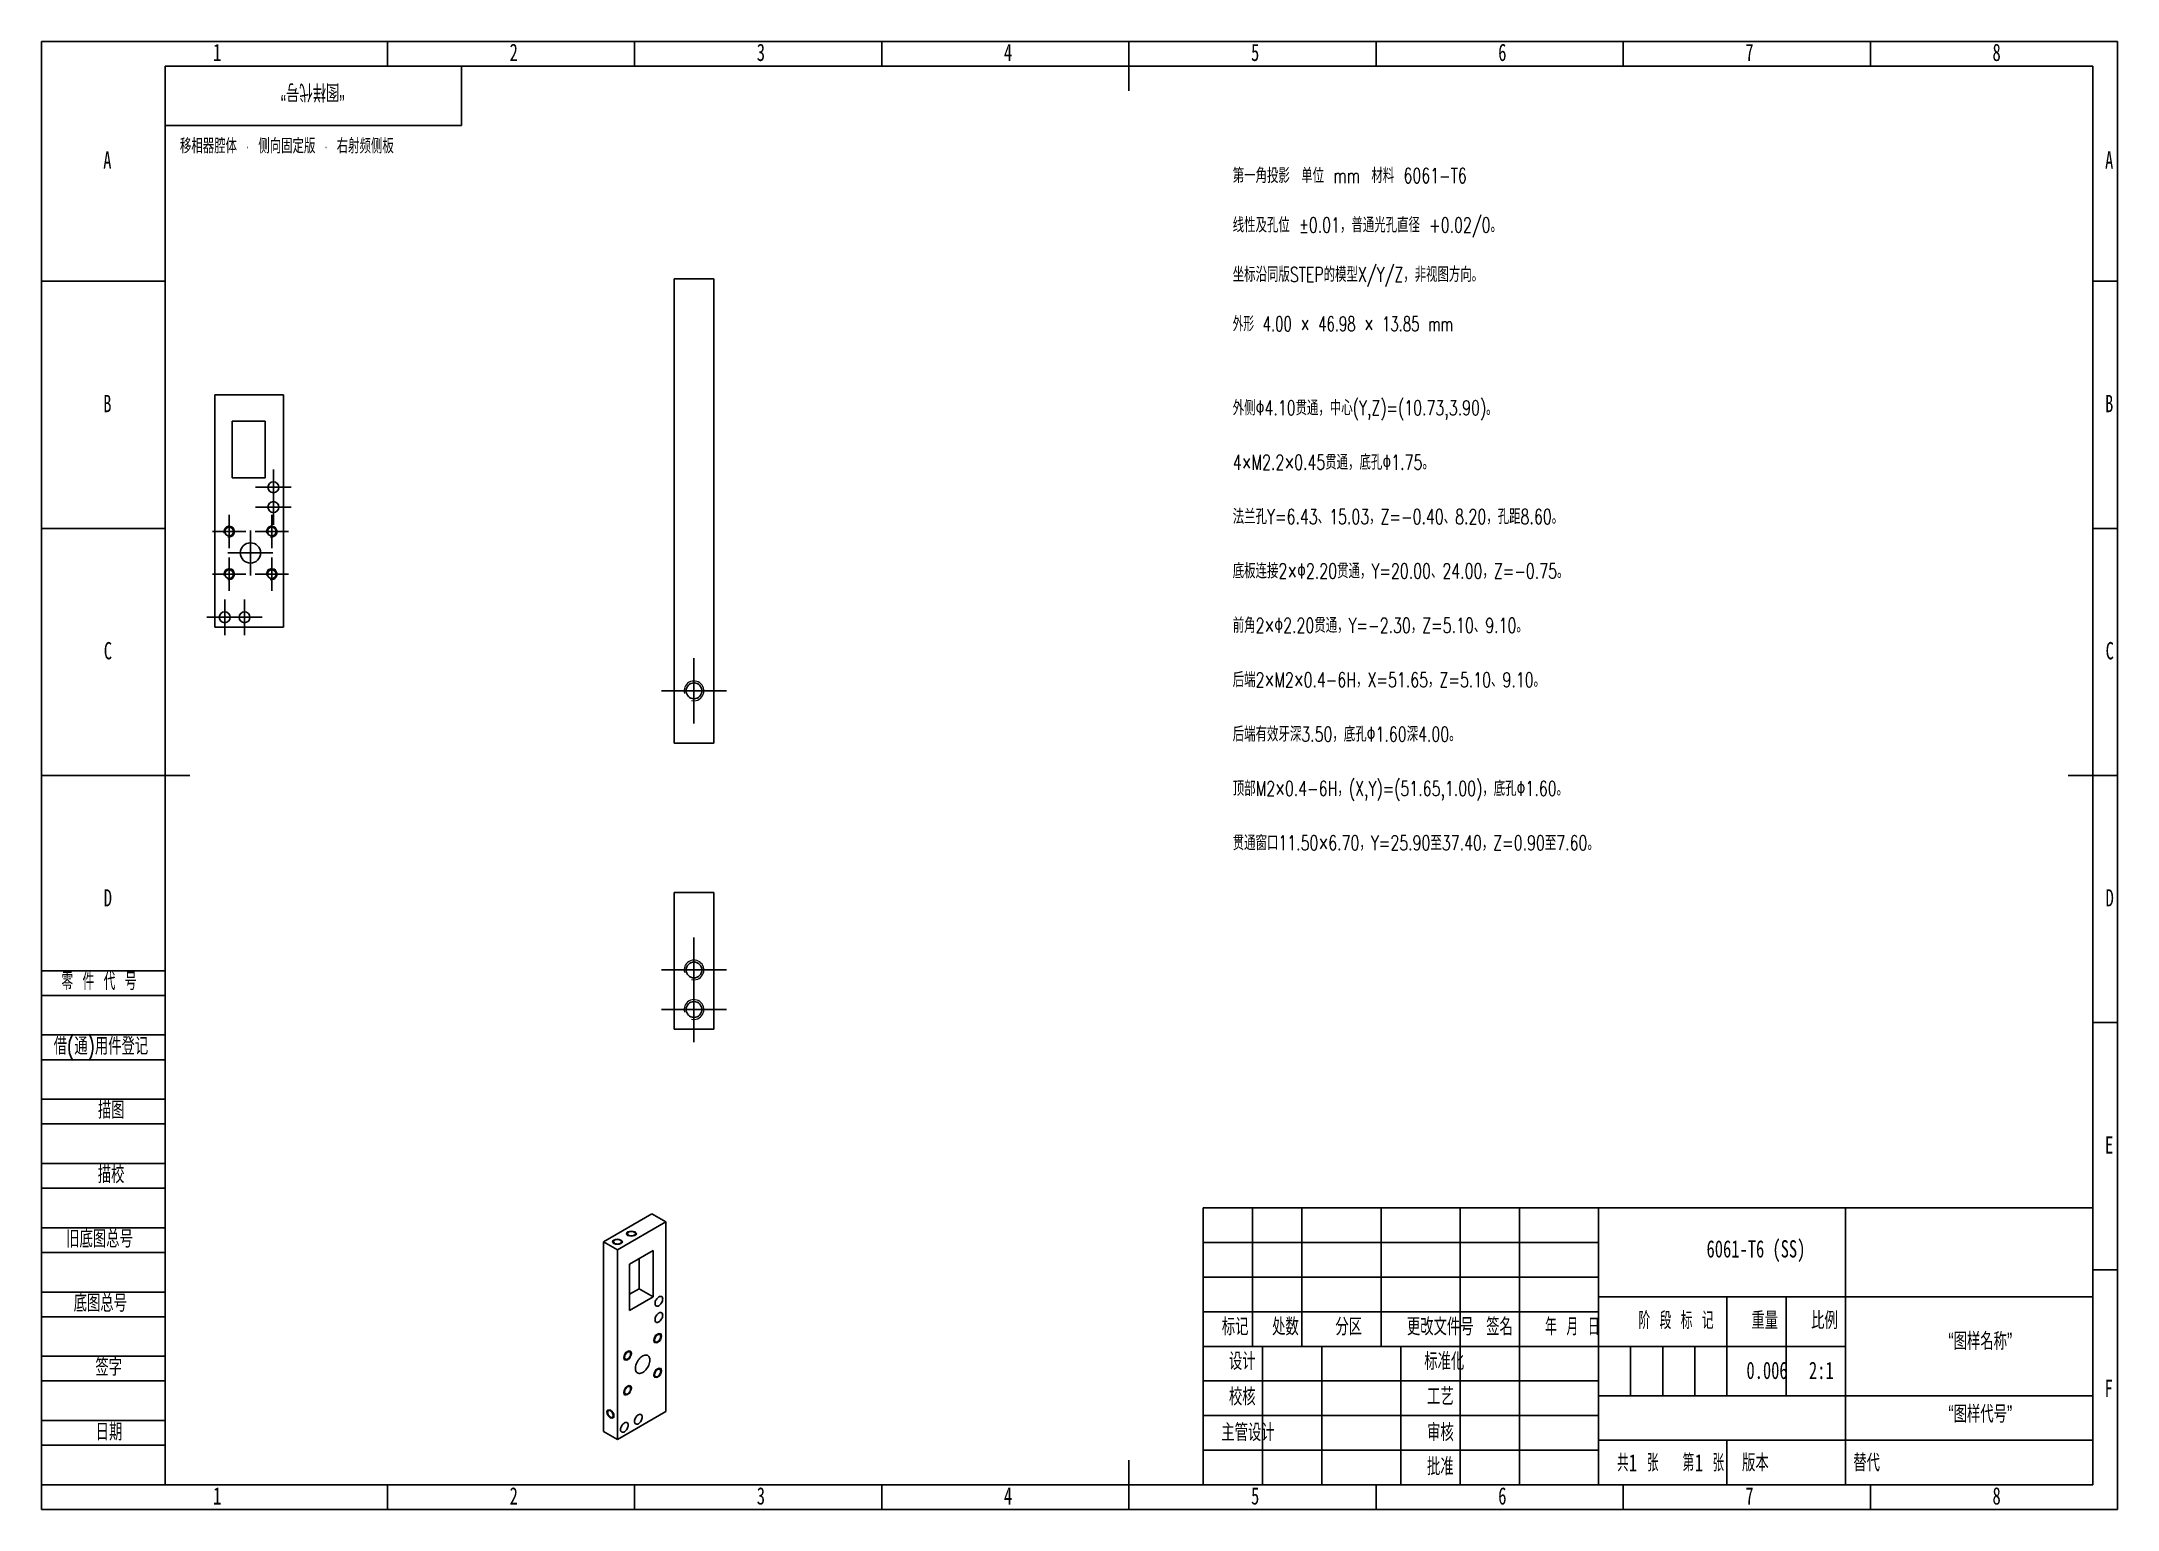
# Model space of a CAD drawing. Header units: millimetres. Extents: x 0 to 420, y 0 to 297.
import ezdxf

# ---------------------------------------------------------------- set-up
doc = ezdxf.new("R2010")
doc.units = ezdxf.units.MM
for name, color, linetype in [('10', 7, 'Continuous'), ('5', 7, 'Continuous'), ('9', 7, 'Continuous'), ('SLD-0', 7, 'Continuous')]:
    doc.layers.add(name, color=color, linetype=linetype)
doc.styles.add('SLDTEXTSTYLE0', font='TXT', dxfattribs={"width": 0.7, "bigfont": 'bigfont'})
doc.styles.add('SLDTEXTSTYLE1', font='TXT', dxfattribs={"width": 0.653846, "bigfont": 'bigfont'})
doc.styles.add('SLDTEXTSTYLE2', font='TXT', dxfattribs={"width": 0.62, "bigfont": 'bigfont'})
doc.styles.add('SLDTEXTSTYLE3', font='TXT', dxfattribs={"width": 0.614286, "bigfont": 'bigfont'})
doc.styles.add('SLDTEXTSTYLE4', font='TXT', dxfattribs={"width": 0.6, "bigfont": 'bigfont'})
doc.styles.add('SLDTEXTSTYLE5', font='TXT', dxfattribs={"width": 0.7})

# ---------------------------------------------------------------- blocks, each defined once
blk = doc.blocks.new('SW_CENTERMARKSYMBOL_0')
at = {"layer": '10', "color": 0}
for p, q in [((0, 5), (0, 6.6)), ((0, 0), (0, 5)), ((-5, 0), (-6.6, 0)), ((0, 0), (-5, 0)), ((0, 0), (0, -5)), ((0, 0), (5, 0)), ((5, 0), (6.6, 0)), ((0, -5), (0, -6.6))]:
    blk.add_line(p, q, dxfattribs=at)
blk = doc.blocks.new('SW_CENTERMARKSYMBOL_1')
at = {"layer": '10', "color": 0}
for p, q in [((0, 5), (0, 6.6)), ((0, 0), (0, 5)), ((-5, 0), (-6.6, 0)), ((0, 0), (-5, 0)), ((0, 0), (0, -5)), ((0, 0), (5, 0)), ((5, 0), (6.6, 0)), ((0, -5), (0, -6.6))]:
    blk.add_line(p, q, dxfattribs=at)
blk = doc.blocks.new('SW_CENTERMARKSYMBOL_2')
at = {"layer": '10', "color": 0}
for p, q in [((0, 5), (0, 6.6)), ((0, 0), (0, 5)), ((-5, 0), (-6.6, 0)), ((0, 0), (-5, 0)), ((0, 0), (0, -5)), ((0, 0), (5, 0)), ((5, 0), (6.6, 0)), ((0, -5), (0, -6.6))]:
    blk.add_line(p, q, dxfattribs=at)
blk = doc.blocks.new('SW_CENTERMARKSYMBOL_3')
at = {"layer": '10', "color": 0}
for p, q in [((0, 2.5), (0, 4.55)), ((-2.5, 0), (-4.55, 0)), ((0, 0), (-2.5, 0)), ((0, 0), (0, 2.5)), ((0, 0), (0, -2.5)), ((0, 0), (2.5, 0)), ((2.5, 0), (4.55, 0)), ((0, -2.5), (0, -4.55))]:
    blk.add_line(p, q, dxfattribs=at)
blk = doc.blocks.new('SW_CENTERMARKSYMBOL_4')
at = {"layer": '10', "color": 0}
for p, q in [((-2.5, 0), (-3.375, 0)), ((0, 0), (-2.5, 0)), ((0, 2.5), (0, 3.375)), ((0, 0), (0, 2.5)), ((0, 0), (0, -2.5)), ((0, 0), (2.5, 0)), ((2.5, 0), (3.375, 0)), ((0, -2.5), (0, -3.375))]:
    blk.add_line(p, q, dxfattribs=at)
blk = doc.blocks.new('SW_CENTERMARKSYMBOL_5')
at = {"layer": '10', "color": 0}
for p, q in [((-2.5, 0), (-3.375, 0)), ((0, 0), (-2.5, 0)), ((0, 2.5), (0, 3.375)), ((0, 0), (0, 2.5)), ((0, 0), (0, -2.5)), ((0, 0), (2.5, 0)), ((2.5, 0), (3.375, 0)), ((0, -2.5), (0, -3.375))]:
    blk.add_line(p, q, dxfattribs=at)
blk = doc.blocks.new('SW_CENTERMARKSYMBOL_6')
at = {"layer": '10', "color": 0}
for p, q in [((-2.5, 0), (-3.6, 0)), ((0, 0), (-2.5, 0)), ((0, 2.5), (0, 3.6)), ((0, 0), (0, 2.5)), ((0, 0), (0, -2.5)), ((0, 0), (2.5, 0)), ((2.5, 0), (3.6, 0)), ((0, -2.5), (0, -3.6))]:
    blk.add_line(p, q, dxfattribs=at)
blk = doc.blocks.new('SW_CENTERMARKSYMBOL_7')
at = {"layer": '10', "color": 0}
for p, q in [((-2.5, 0), (-3.6, 0)), ((0, 0), (-2.5, 0)), ((0, 2.5), (0, 3.6)), ((0, 0), (0, 2.5)), ((0, 0), (0, -2.5)), ((0, 0), (2.5, 0)), ((2.5, 0), (3.6, 0)), ((0, -2.5), (0, -3.6))]:
    blk.add_line(p, q, dxfattribs=at)
blk = doc.blocks.new('SW_CENTERMARKSYMBOL_8')
at = {"layer": '10', "color": 0}
for p, q in [((-2.5, 0), (-3.375, 0)), ((0, 0), (-2.5, 0)), ((0, 2.5), (0, 3.375)), ((0, 0), (0, 2.5)), ((0, 0), (0, -2.5)), ((0, 0), (2.5, 0)), ((2.5, 0), (3.375, 0)), ((0, -2.5), (0, -3.375))]:
    blk.add_line(p, q, dxfattribs=at)
blk = doc.blocks.new('SW_CENTERMARKSYMBOL_9')
at = {"layer": '10', "color": 0}
for p, q in [((-2.5, 0), (-3.375, 0)), ((0, 0), (-2.5, 0)), ((0, 2.5), (0, 3.375)), ((0, 0), (0, 2.5)), ((0, 0), (0, -2.5)), ((0, 0), (2.5, 0)), ((2.5, 0), (3.375, 0)), ((0, -2.5), (0, -3.375))]:
    blk.add_line(p, q, dxfattribs=at)
blk = doc.blocks.new('SW_CENTERMARKSYMBOL_10')
at = {"layer": '10', "color": 0}
for p, q in [((-2.5, 0), (-3.6, 0)), ((0, 0), (-2.5, 0)), ((0, 2.5), (0, 3.6)), ((0, 0), (0, 2.5)), ((0, 0), (0, -2.5)), ((0, 0), (2.5, 0)), ((2.5, 0), (3.6, 0)), ((0, -2.5), (0, -3.6))]:
    blk.add_line(p, q, dxfattribs=at)
blk = doc.blocks.new('SW_CENTERMARKSYMBOL_11')
at = {"layer": '10', "color": 0}
for p, q in [((-2.5, 0), (-3.6, 0)), ((0, 0), (-2.5, 0)), ((0, 2.5), (0, 3.6)), ((0, 0), (0, 2.5)), ((0, 0), (0, -2.5)), ((0, 0), (2.5, 0)), ((2.5, 0), (3.6, 0)), ((0, -2.5), (0, -3.6))]:
    blk.add_line(p, q, dxfattribs=at)

msp = doc.modelspace()

# ---------------------------------------------------------------- linework, layer by layer
at = {"color": 7, "linetype": 'Continuous', "lineweight": 25}
for p, q in [((136, 248.98), (128, 248.98)), ((128, 248.98), (128, 155.02)), ((136, 155.02), (136, 248.98)), ((35.07, 178.51), (35.07, 225.49)), ((35.07, 225.49), (48.93, 225.49)), ((48.93, 225.49), (48.93, 178.51)), ((38.57, 220.21), (45.27, 220.21)), ((38.57, 220.21), (38.57, 208.71)), ((45.27, 208.71), (45.27, 220.21)), ((38.57, 208.71), (45.27, 208.71)), ((35.07, 178.51), (48.93, 178.51)), ((128, 155.02), (136, 155.02)), ((128, 124.85), (136, 124.85)), ((128, 97.15), (128, 124.85)), ((136, 97.15), (136, 124.85)), ((136, 97.15), (128, 97.15)), ((113.69, 54.17), (123.48, 59.82)), ((123.48, 59.82), (126.31, 58.19)), ((116.52, 52.54), (126.31, 58.19)), ((126.31, 58.19), (126.31, 19.83)), ((116.52, 52.54), (113.69, 54.17)), ((113.69, 54.17), (113.69, 15.81)), ((116.52, 14.18), (116.52, 52.54)), ((118.99, 49.65), (123.73, 52.39)), ((120.9, 44.63), (120.9, 50.76)), ((123.73, 43), (123.73, 52.39)), ((118.99, 49.65), (118.99, 40.26)), ((118.99, 43.53), (120.9, 44.63)), ((118.99, 40.26), (123.73, 43)), ((120.9, 44.63), (123.73, 43)), ((116.52, 14.18), (126.31, 19.83)), ((113.69, 15.81), (116.52, 14.18))]:
    msp.add_line(p, q, dxfattribs=at)
at = {"color": 7, "linetype": 'Continuous', "lineweight": 18, "flags": 128}
for points in [[(115.81, 53.76), (115.59, 53.95), (115.52, 54.17), (115.59, 54.39), (115.81, 54.58), (116.13, 54.7), (116.52, 54.75), (116.9, 54.7), (117.22, 54.58), (117.44, 54.39), (117.52, 54.17), (117.44, 53.95), (117.22, 53.76), (116.9, 53.64), (116.52, 53.59), (116.13, 53.64), (115.81, 53.76)], [(118.64, 55.39), (118.42, 55.58), (118.35, 55.8), (118.42, 56.02), (118.64, 56.21), (118.96, 56.34), (119.35, 56.38), (119.73, 56.34), (120.05, 56.21), (120.27, 56.02), (120.35, 55.8), (120.27, 55.58), (120.05, 55.39), (119.73, 55.27), (119.35, 55.23), (118.96, 55.27), (118.64, 55.39)], [(125.43, 35.1), (125.37, 34.72), (125.2, 34.33), (124.95, 33.99), (124.65, 33.75), (124.35, 33.65), (124.1, 33.7), (123.93, 33.89), (123.87, 34.2), (123.93, 34.58), (124.1, 34.97), (124.35, 35.31), (124.65, 35.55), (124.95, 35.65), (125.2, 35.6), (125.37, 35.41), (125.43, 35.1)], [(119.35, 31.59), (119.29, 31.21), (119.12, 30.82), (118.87, 30.48), (118.57, 30.24), (118.27, 30.14), (118.02, 30.19), (117.85, 30.38), (117.79, 30.69), (117.85, 31.07), (118.02, 31.46), (118.27, 31.8), (118.57, 32.04), (118.87, 32.14), (119.12, 32.09), (119.29, 31.9), (119.35, 31.59)], [(125.43, 28.08), (125.37, 27.7), (125.2, 27.31), (124.95, 26.97), (124.65, 26.73), (124.35, 26.63), (124.1, 26.68), (123.93, 26.87), (123.87, 27.18), (123.93, 27.56), (124.1, 27.95), (124.35, 28.29), (124.65, 28.53), (124.95, 28.63), (125.2, 28.58), (125.37, 28.39), (125.43, 28.08)], [(119.35, 24.57), (119.29, 24.19), (119.12, 23.8), (118.87, 23.46), (118.57, 23.22), (118.27, 23.12), (118.02, 23.16), (117.85, 23.36), (117.79, 23.67), (117.85, 24.05), (118.02, 24.43), (118.27, 24.78), (118.57, 25.02), (118.87, 25.12), (119.12, 25.07), (119.29, 24.88), (119.35, 24.57)], [(115.1, 18.5), (114.83, 18.72), (114.6, 19.03), (114.45, 19.38), (114.4, 19.73), (114.45, 20.01), (114.6, 20.19), (114.83, 20.23), (115.1, 20.14), (115.37, 19.92), (115.6, 19.61), (115.76, 19.26), (115.81, 18.91), (115.76, 18.63), (115.6, 18.45), (115.37, 18.41), (115.1, 18.5)]]:
    msp.add_lwpolyline(points, dxfattribs=at)
at = {"color": 7, "linetype": 'Continuous', "lineweight": 25, "flags": 128}
for points in [[(115.95, 53.84), (116.09, 53.78), (116.25, 53.73), (116.43, 53.71), (116.61, 53.71), (116.78, 53.73), (116.94, 53.78), (117.08, 53.84), (117.19, 53.92), (117.27, 54.02), (117.31, 54.12), (117.31, 54.22), (117.27, 54.32), (117.19, 54.42), (117.08, 54.5), (116.94, 54.56), (116.78, 54.61), (116.61, 54.63), (116.43, 54.63), (116.25, 54.61), (116.09, 54.56), (115.95, 54.5), (115.84, 54.42), (115.76, 54.32), (115.72, 54.22), (115.72, 54.12), (115.76, 54.02), (115.84, 53.92), (115.95, 53.84)], [(118.78, 55.48), (118.92, 55.41), (119.08, 55.37), (119.26, 55.34), (119.43, 55.34), (119.61, 55.37), (119.77, 55.41), (119.91, 55.48), (120.02, 55.56), (120.1, 55.65), (120.14, 55.75), (120.14, 55.85), (120.1, 55.96), (120.02, 56.05), (119.91, 56.13), (119.77, 56.19), (119.61, 56.24), (119.43, 56.26), (119.26, 56.26), (119.08, 56.24), (118.92, 56.19), (118.78, 56.13), (118.67, 56.05), (118.59, 55.96), (118.55, 55.85), (118.55, 55.75), (118.59, 55.65), (118.67, 55.56), (118.78, 55.48)], [(125.67, 42.57), (125.66, 42.74), (125.61, 42.88), (125.54, 42.99), (125.45, 43.07), (125.33, 43.12), (125.19, 43.12), (125.05, 43.09), (124.9, 43.02), (124.74, 42.91), (124.6, 42.78), (124.46, 42.62), (124.35, 42.44), (124.25, 42.25), (124.18, 42.05), (124.13, 41.86), (124.12, 41.67), (124.13, 41.51), (124.18, 41.36), (124.25, 41.25), (124.35, 41.17), (124.46, 41.12), (124.6, 41.12), (124.74, 41.15), (124.9, 41.22), (125.05, 41.33), (125.19, 41.46), (125.33, 41.62), (125.45, 41.8), (125.54, 42), (125.61, 42.19), (125.66, 42.39), (125.67, 42.57)], [(125.67, 39.3), (125.66, 39.47), (125.61, 39.61), (125.54, 39.73), (125.45, 39.81), (125.33, 39.85), (125.19, 39.86), (125.05, 39.82), (124.9, 39.75), (124.74, 39.65), (124.6, 39.51), (124.46, 39.35), (124.35, 39.17), (124.25, 38.98), (124.18, 38.78), (124.13, 38.59), (124.12, 38.41), (124.13, 38.24), (124.18, 38.1), (124.25, 37.98), (124.35, 37.9), (124.46, 37.86), (124.6, 37.85), (124.74, 37.89), (124.9, 37.96), (125.05, 38.06), (125.19, 38.2), (125.33, 38.36), (125.45, 38.54), (125.54, 38.73), (125.61, 38.93), (125.66, 39.12), (125.67, 39.3)], [(125.27, 35.01), (125.25, 35.15), (125.21, 35.27), (125.14, 35.37), (125.05, 35.43), (124.94, 35.45), (124.81, 35.43), (124.68, 35.38), (124.55, 35.3), (124.42, 35.18), (124.3, 35.04), (124.2, 34.88), (124.12, 34.71), (124.06, 34.54), (124.03, 34.37), (124.03, 34.22), (124.06, 34.08), (124.12, 33.98), (124.2, 33.9), (124.3, 33.86), (124.42, 33.85), (124.55, 33.89), (124.68, 33.96), (124.81, 34.06), (124.94, 34.19), (125.05, 34.34), (125.14, 34.5), (125.21, 34.67), (125.25, 34.85), (125.27, 35.01)], [(119.19, 31.5), (119.17, 31.64), (119.13, 31.76), (119.06, 31.86), (118.97, 31.92), (118.86, 31.94), (118.73, 31.92), (118.6, 31.87), (118.47, 31.79), (118.34, 31.67), (118.22, 31.53), (118.12, 31.37), (118.04, 31.2), (117.98, 31.03), (117.95, 30.86), (117.95, 30.71), (117.98, 30.57), (118.04, 30.47), (118.12, 30.39), (118.22, 30.35), (118.34, 30.34), (118.47, 30.38), (118.6, 30.45), (118.73, 30.55), (118.86, 30.68), (118.97, 30.83), (119.06, 30.99), (119.13, 31.16), (119.17, 31.33), (119.19, 31.5)], [(123.06, 30.22), (123.04, 30.45), (123, 30.65), (122.93, 30.83), (122.84, 30.98), (122.72, 31.1), (122.58, 31.19), (122.42, 31.24), (122.24, 31.25), (122.06, 31.23), (121.86, 31.18), (121.66, 31.09), (121.46, 30.96), (121.26, 30.81), (121.07, 30.62), (120.88, 30.41), (120.72, 30.19), (120.57, 29.94), (120.44, 29.69), (120.33, 29.43), (120.25, 29.17), (120.19, 28.91), (120.16, 28.67), (120.16, 28.43), (120.19, 28.22), (120.25, 28.02), (120.33, 27.86), (120.44, 27.72), (120.57, 27.62), (120.72, 27.55), (120.88, 27.52), (121.07, 27.52), (121.26, 27.56), (121.46, 27.63), (121.66, 27.74), (121.86, 27.88), (122.06, 28.05), (122.24, 28.25), (122.42, 28.46), (122.58, 28.7), (122.72, 28.95), (122.84, 29.21), (122.93, 29.47), (123, 29.73), (123.04, 29.98), (123.06, 30.22)], [(125.27, 27.98), (125.25, 28.13), (125.21, 28.25), (125.14, 28.34), (125.05, 28.4), (124.94, 28.43), (124.81, 28.41), (124.68, 28.36), (124.55, 28.28), (124.42, 28.16), (124.3, 28.02), (124.2, 27.86), (124.12, 27.69), (124.06, 27.52), (124.03, 27.35), (124.03, 27.2), (124.06, 27.06), (124.12, 26.95), (124.2, 26.88), (124.3, 26.84), (124.42, 26.83), (124.55, 26.86), (124.68, 26.93), (124.81, 27.03), (124.94, 27.16), (125.05, 27.31), (125.14, 27.48), (125.21, 27.65), (125.25, 27.82), (125.27, 27.98)], [(119.19, 24.47), (119.17, 24.62), (119.13, 24.74), (119.06, 24.83), (118.97, 24.89), (118.86, 24.92), (118.73, 24.9), (118.6, 24.85), (118.47, 24.76), (118.34, 24.65), (118.22, 24.51), (118.12, 24.35), (118.04, 24.18), (117.98, 24.01), (117.95, 23.84), (117.95, 23.68), (117.98, 23.55), (118.04, 23.44), (118.12, 23.37), (118.22, 23.33), (118.34, 23.32), (118.47, 23.35), (118.6, 23.42), (118.73, 23.52), (118.86, 23.65), (118.97, 23.8), (119.06, 23.97), (119.13, 24.14), (119.17, 24.31), (119.19, 24.47)], [(115.67, 18.99), (115.65, 19.15), (115.61, 19.31), (115.54, 19.47), (115.46, 19.63), (115.35, 19.77), (115.23, 19.88), (115.1, 19.97), (114.98, 20.03), (114.86, 20.05), (114.75, 20.03), (114.66, 19.98), (114.59, 19.9), (114.55, 19.78), (114.54, 19.65), (114.55, 19.49), (114.59, 19.33), (114.66, 19.17), (114.75, 19.01), (114.86, 18.87), (114.98, 18.76), (115.1, 18.67), (115.23, 18.61), (115.35, 18.59), (115.46, 18.61), (115.54, 18.66), (115.61, 18.74), (115.65, 18.86), (115.67, 18.99)], [(118.71, 17.07), (118.69, 17.24), (118.65, 17.38), (118.58, 17.5), (118.48, 17.58), (118.36, 17.62), (118.23, 17.63), (118.08, 17.59), (117.93, 17.52), (117.78, 17.42), (117.63, 17.28), (117.5, 17.12), (117.38, 16.94), (117.28, 16.75), (117.21, 16.55), (117.17, 16.36), (117.15, 16.18), (117.17, 16.01), (117.21, 15.87), (117.28, 15.75), (117.38, 15.67), (117.5, 15.63), (117.63, 15.62), (117.78, 15.66), (117.93, 15.73), (118.08, 15.83), (118.23, 15.97), (118.36, 16.13), (118.48, 16.31), (118.58, 16.5), (118.65, 16.7), (118.69, 16.89), (118.71, 17.07)], [(121.54, 18.71), (121.52, 18.87), (121.48, 19.02), (121.41, 19.13), (121.31, 19.21), (121.19, 19.25), (121.06, 19.26), (120.91, 19.23), (120.76, 19.16), (120.61, 19.05), (120.46, 18.92), (120.33, 18.76), (120.21, 18.58), (120.11, 18.38), (120.04, 18.19), (120, 17.99), (119.98, 17.81), (120, 17.64), (120.04, 17.5), (120.11, 17.39), (120.21, 17.31), (120.33, 17.26), (120.46, 17.26), (120.61, 17.29), (120.76, 17.36), (120.91, 17.46), (121.06, 17.6), (121.19, 17.76), (121.31, 17.94), (121.41, 18.13), (121.48, 18.33), (121.52, 18.52), (121.54, 18.71)]]:
    msp.add_lwpolyline(points, dxfattribs=at)
at = {"color": 7, "linetype": 'Continuous', "lineweight": 25}
for centre, radius in [((46.92, 206.81), 1.1), ((46.92, 202.81), 1.1), ((37.97, 197.84), 0.875), ((46.57, 197.84), 0.875), ((42.27, 193.53), 2.05), ((37.97, 189.24), 0.875), ((46.57, 189.24), 0.875), ((37.07, 180.51), 1.1), ((41.07, 180.51), 1.1), ((132, 165.62), 1.6), ((132, 109.15), 1.6), ((132, 101.15), 1.6)]:
    msp.add_circle(centre, radius, dxfattribs=at)
at = {"color": 7, "linetype": 'Continuous', "lineweight": 18}
for centre, radius in [((37.97, 197.84), 1.1), ((46.57, 197.84), 1.1), ((37.97, 189.24), 1.1), ((46.57, 189.24), 1.1), ((132, 165.62), 2), ((132, 109.15), 2), ((132, 101.15), 2)]:
    msp.add_arc(centre, radius, 255, 195, dxfattribs=at)
at = {"layer": '10', "color": 7}
for p, q in [((0, 109), (25, 109)), ((0, 104), (25, 104)), ((0, 96), (25, 96)), ((0, 91), (25, 91)), ((0, 83), (25, 83)), ((0, 78), (25, 78)), ((0, 70), (25, 70)), ((0, 65), (25, 65)), ((0, 57), (25, 57)), ((0, 52), (25, 52)), ((235, 54), (315, 54)), ((235, 47), (315, 47)), ((0, 44), (25, 44)), ((0, 39), (25, 39)), ((0, 31), (25, 31)), ((0, 26), (25, 26)), ((0, 18), (25, 18)), ((0, 13), (25, 13))]:
    msp.add_line(p, q, dxfattribs=at)
at = {"layer": '10', "color": 7, "lineweight": 25}
for p, q in [((245, 61), (245, 33)), ((255, 61), (255, 33)), ((271, 61), (271, 33)), ((287, 61), (287, 5)), ((299, 61), (299, 5)), ((315, 61), (315, 5)), ((365, 61), (365, 33)), ((315, 43), (415, 43)), ((340.99, 43), (340.99, 23)), ((353, 43), (353, 23)), ((235, 40), (315, 40)), ((235, 33), (365, 33)), ((247, 33), (247, 5)), ((259, 33), (259, 5)), ((275, 33), (275, 5)), ((365, 33), (365, 5)), ((235, 26), (315, 26)), ((315, 23), (415, 23)), ((235, 19), (315, 19)), ((315, 14), (415, 14)), ((235, 12), (315, 12))]:
    msp.add_line(p, q, dxfattribs=at)
at = {"layer": '5'}
for p, q in [((70, 297), (70, 292)), ((120, 297), (120, 292)), ((170, 297), (170, 292)), ((270, 297), (270, 292)), ((320, 297), (320, 292)), ((370, 297), (370, 292)), ((0, 248.5), (25, 248.5)), ((420, 248.5), (415, 248.5)), ((0, 198.5), (25, 198.5)), ((420, 198.5), (415, 198.5)), ((420, 98.5), (415, 98.5)), ((420, 48.5), (415, 48.5)), ((70, 0), (70, 5)), ((120, 0), (120, 5)), ((170, 0), (170, 5)), ((270, 0), (270, 5)), ((320, 0), (320, 5)), ((370, 0), (370, 5))]:
    msp.add_line(p, q, dxfattribs=at)
at = {"layer": '5', "lineweight": 25}
for p, q in [((220, 297), (220, 287)), ((0, 148.5), (30, 148.5)), ((420, 148.5), (410, 148.5)), ((220, 0), (220, 10))]:
    msp.add_line(p, q, dxfattribs=at)
at = {"layer": '5', "color": 7, "lineweight": 25}
for p, q in [((415, 292), (25, 292)), ((25, 292), (25, 5)), ((85, 280), (85, 292)), ((415, 5), (415, 292)), ((25, 280), (85, 280)), ((235, 61), (415, 61)), ((235, 61), (235, 5)), ((0, 5), (415, 5))]:
    msp.add_line(p, q, dxfattribs=at)
at = {"layer": '9', "color": 7}
for p, q in [((420, 297), (0, 297)), ((0, 297), (0, 0)), ((420, 148.5), (420, 297)), ((420, 0), (420, 148.5)), ((0, 0), (420, 0))]:
    msp.add_line(p, q, dxfattribs=at)
at = {"layer": 'SLD-0'}
for p, q in [((321.5, 33), (321.5, 23)), ((328, 33), (328, 23)), ((334.5, 33), (334.5, 23))]:
    msp.add_line(p, q, dxfattribs=at)
at = {"layer": 'SLD-0', "lineweight": 25}
msp.add_line((340.99, 14), (340.99, 5), dxfattribs=at)

# ---------------------------------------------------------------- block references
at = {"layer": '10'}
for name, p in [('SW_CENTERMARKSYMBOL_10', (46.92, 206.81)), ('SW_CENTERMARKSYMBOL_11', (46.92, 202.81)), ('SW_CENTERMARKSYMBOL_4', (37.97, 197.84)), ('SW_CENTERMARKSYMBOL_3', (42.27, 193.53)), ('SW_CENTERMARKSYMBOL_8', (46.57, 197.84)), ('SW_CENTERMARKSYMBOL_5', (37.97, 189.24)), ('SW_CENTERMARKSYMBOL_9', (46.57, 189.24)), ('SW_CENTERMARKSYMBOL_6', (37.07, 180.51)), ('SW_CENTERMARKSYMBOL_7', (41.07, 180.51)), ('SW_CENTERMARKSYMBOL_0', (132, 165.62)), ('SW_CENTERMARKSYMBOL_2', (132, 109.15)), ('SW_CENTERMARKSYMBOL_1', (132, 101.15))]:
    msp.add_blockref(name, p, dxfattribs=at)

# ---------------------------------------------------------------- texts
for s, insert, char_height, attachment_point, style in [('1', (35.54, 296.56), 3.5, 2, 'SLDTEXTSTYLE5'), ('2', (95.54, 296.56), 3.5, 2, 'SLDTEXTSTYLE5'), ('3', (145.54, 296.56), 3.5, 2, 'SLDTEXTSTYLE5'), ('4', (195.54, 296.56), 3.5, 2, 'SLDTEXTSTYLE5'), ('5', (245.54, 296.56), 3.5, 2, 'SLDTEXTSTYLE5'), ('6', (295.55, 296.56), 3.5, 2, 'SLDTEXTSTYLE5'), ('7', (345.55, 296.56), 3.5, 2, 'SLDTEXTSTYLE5'), ('8', (395.55, 296.56), 3.5, 2, 'SLDTEXTSTYLE5'), ('移相器腔体 · 侧向固定版 · 右射频侧板', (28, 277.37), 3, 1, 'SLDTEXTSTYLE0'), ('A', (13.32, 274.75), 3.5, 2, 'SLDTEXTSTYLE5'), ('A', (418.32, 274.75), 3.5, 2, 'SLDTEXTSTYLE5'), ('第一角投影\u3000单位 mm\u3000材料 6061-T6', (241, 271.37), 3, 1, 'SLDTEXTSTYLE0'), ('线性及孔位 ±0.01，普通光孔直径 +0.02/0。', (241, 261.37), 3, 1, 'SLDTEXTSTYLE0'), ('坐标沿同版STEP的模型X/Y/Z，非视图方向。', (241, 251.37), 3, 1, 'SLDTEXTSTYLE0'), ('外形 4.00 × 46.98 × 13.85 mm', (241, 241.37), 3, 1, 'SLDTEXTSTYLE1'), ('B', (13.32, 225.5), 3.5, 2, 'SLDTEXTSTYLE5'), ('外侧Φ4.10贯通，中心(Y,Z)=(10.73,3.90)。', (241, 224.37), 3, 1, 'SLDTEXTSTYLE0'), ('B', (418.32, 225.5), 3.5, 2, 'SLDTEXTSTYLE5'), ('4×M2.2×0.45贯通，底孔Φ1.75。', (241, 213.37), 3, 1, 'SLDTEXTSTYLE0'), ('法兰孔Y=6.43、15.03，Z=-0.40、8.20，孔距8.60。', (241, 202.37), 3, 1, 'SLDTEXTSTYLE0'), ('底板连接2×Φ2.20贯通，Y=20.00、24.00，Z=-0.75。', (241, 191.37), 3, 1, 'SLDTEXTSTYLE0'), ('前角2×Φ2.20贯通，Y=-2.30，Z=5.10、9.10。', (241, 180.37), 3, 1, 'SLDTEXTSTYLE0'), ('C', (13.43, 175.5), 3.5, 2, 'SLDTEXTSTYLE5'), ('C', (418.43, 175.5), 3.5, 2, 'SLDTEXTSTYLE5'), ('后端2×M2×0.4-6H，X=51.65，Z=5.10、9.10。', (241, 169.37), 3, 1, 'SLDTEXTSTYLE0'), ('后端有效牙深3.50，底孔Φ1.60深4.00。', (241, 158.37), 3, 1, 'SLDTEXTSTYLE0'), ('顶部M2×0.4-6H，(X,Y)=(51.65,1.00)，底孔Φ1.60。', (241, 147.37), 3, 1, 'SLDTEXTSTYLE0'), ('贯通窗口11.50×6.70，Y=25.90至37.40，Z=0.90至7.60。', (241, 136.37), 3, 1, 'SLDTEXTSTYLE0'), ('D', (13.43, 125.5), 3.5, 2, 'SLDTEXTSTYLE5'), ('D', (418.43, 125.5), 3.5, 2, 'SLDTEXTSTYLE5'), ('E', (418.32, 75.5), 3.5, 2, 'SLDTEXTSTYLE5'), ('6061-T6 (SS)', (346.86, 54.48), 3.5, 2, 'SLDTEXTSTYLE5'), ('“图样名称”', (392.25, 35.79), 3.5, 2, 'SLDTEXTSTYLE0'), ('0.006', (349.1, 29.9), 3.5, 2, 'SLDTEXTSTYLE5'), ('2:1', (360.08, 29.9), 3.5, 2, 'SLDTEXTSTYLE5'), ('F', (418.22, 26.25), 3.5, 2, 'SLDTEXTSTYLE5'), ('“图样代号”', (392.25, 21.05), 3.5, 2, 'SLDTEXTSTYLE0'), ('1', (321.14, 11.2), 3.5, 1, 'SLDTEXTSTYLE5'), ('1', (334.48, 11.2), 3.5, 1, 'SLDTEXTSTYLE5'), ('1', (35.54, 4.5), 3.5, 2, 'SLDTEXTSTYLE5'), ('2', (95.54, 4.5), 3.5, 2, 'SLDTEXTSTYLE5'), ('3', (145.54, 4.5), 3.5, 2, 'SLDTEXTSTYLE5'), ('4', (195.54, 4.5), 3.5, 2, 'SLDTEXTSTYLE5'), ('5', (245.54, 4.5), 3.5, 2, 'SLDTEXTSTYLE5'), ('6', (295.55, 4.5), 3.5, 2, 'SLDTEXTSTYLE5'), ('7', (345.55, 4.5), 3.5, 2, 'SLDTEXTSTYLE5'), ('8', (395.55, 4.5), 3.5, 2, 'SLDTEXTSTYLE5')]:
    msp.add_mtext(s, dxfattribs=dict(at, insert=insert, char_height=char_height, attachment_point=attachment_point, style=style))
at = {"layer": '10', "color": 7, "char_height": 3.5}
for s, insert, attachment_point, style in [('零 件 代 号', (4.02, 108.59), 1, 'SLDTEXTSTYLE3'), ('借(通)用件登记', (2.47, 95.5), 1, 'SLDTEXTSTYLE0'), ('描图', (14.11, 82.55), 2, 'SLDTEXTSTYLE0'), ('描校', (14.08, 69.52), 2, 'SLDTEXTSTYLE0'), ('旧底图总号', (5, 56.49), 1, 'SLDTEXTSTYLE0'), ('底图总号', (6.5, 43.49), 1, 'SLDTEXTSTYLE0'), ('标记', (241.49, 38.72), 2, 'SLDTEXTSTYLE0'), ('处数', (251.67, 38.72), 2, 'SLDTEXTSTYLE0'), ('分区', (264.46, 38.72), 2, 'SLDTEXTSTYLE0'), ('更改文件号', (282.98, 38.72), 2, 'SLDTEXTSTYLE0'), ('签名', (294.97, 38.72), 2, 'SLDTEXTSTYLE0'), ('年 月 日', (309.71, 38.72), 2, 'SLDTEXTSTYLE2'), ('阶 段 标 记', (330.69, 39.99), 2, 'SLDTEXTSTYLE3'), ('重量', (348.63, 39.99), 2, 'SLDTEXTSTYLE0'), ('比例', (360.72, 39.99), 2, 'SLDTEXTSTYLE0'), ('签字', (13.59, 30.54), 2, 'SLDTEXTSTYLE0'), ('设计', (242.93, 31.73), 2, 'SLDTEXTSTYLE0'), ('标准化', (283.79, 31.73), 2, 'SLDTEXTSTYLE0'), ('校核', (242.93, 24.56), 2, 'SLDTEXTSTYLE0'), ('工艺', (283.02, 24.6), 2, 'SLDTEXTSTYLE0'), ('日期', (13.66, 17.44), 2, 'SLDTEXTSTYLE0'), ('主管设计', (244.09, 17.33), 2, 'SLDTEXTSTYLE0'), ('审核', (283.02, 17.33), 2, 'SLDTEXTSTYLE0'), ('批准', (283, 10.44), 2, 'SLDTEXTSTYLE0'), ('共  张', (322.96, 11.2), 2, 'SLDTEXTSTYLE4'), ('第  张', (336.22, 11.2), 2, 'SLDTEXTSTYLE4'), ('版本', (346.74, 11.2), 2, 'SLDTEXTSTYLE0')]:
    msp.add_mtext(s, dxfattribs=dict(at, insert=insert, attachment_point=attachment_point, style=style))
at = {"layer": 'SLD-0', "insert": (54.86, 285.02), "char_height": 3.5, "attachment_point": 2, "rotation": 180, "style": 'SLDTEXTSTYLE0'}
msp.add_mtext('“图样代号”', dxfattribs=at)
at = {"layer": 'SLD-0', "insert": (366.56, 11.2), "char_height": 3.5, "attachment_point": 1, "style": 'SLDTEXTSTYLE0'}
msp.add_mtext('替代', dxfattribs=at)

doc.saveas('drawing.dxf')
